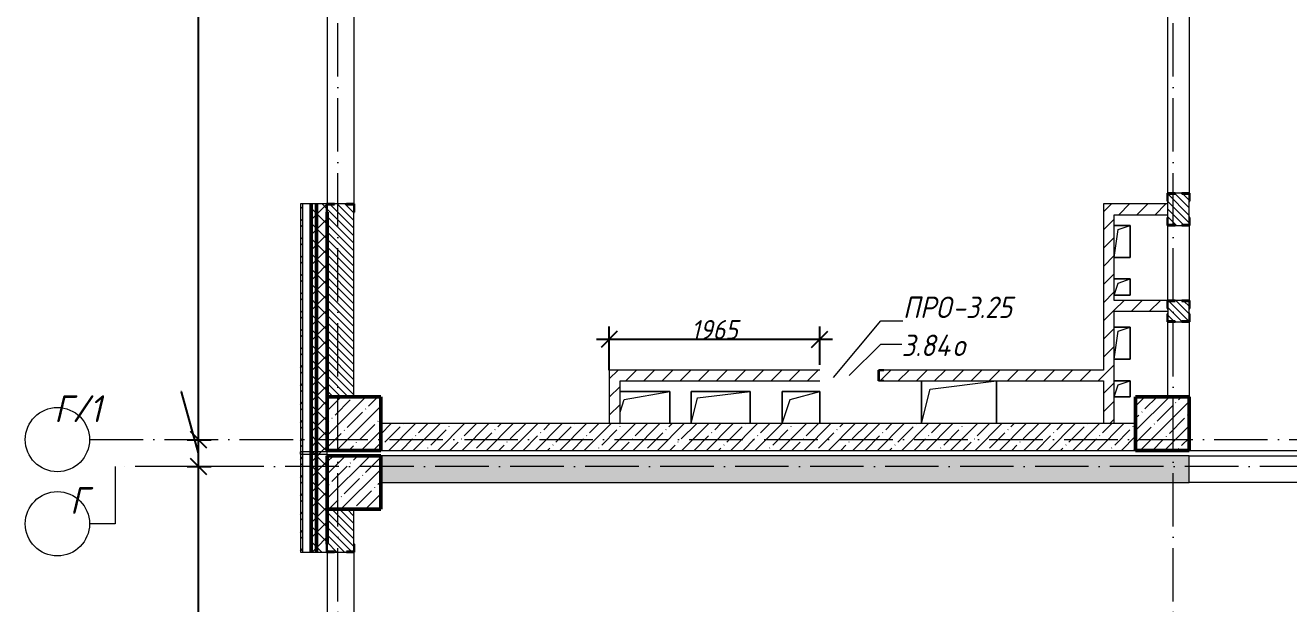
# Model space of a CAD drawing. Header units: millimetres. Extents: x -401725 to 250493, y 305116 to 802890.
# Drawn here: x 139417 to 151215, y 320286 to 325686 of the extents above; entities that cross this region are included whole.
import ezdxf

# ---------------------------------------------------------------- set-up
doc = ezdxf.new("R2010")
doc.units = ezdxf.units.MM
doc.linetypes.add('50_200_ШТРИХ_1Т_ш5_п1_п1_', pattern=[700, 500, -100, 0, -100])
for name, color, linetype, lineweight in [('A-____-____-DIMS', 7, 'Continuous', 9), ('A-FLOR-____-OTLN', 7, 'Continuous', 9), ('A-GENM-____-IDEN', 7, 'Continuous', 9), ('A-GENM-____-MCUT', 7, 'Continuous', 25), ('A-GENM-____-OTLN', 7, 'Continuous', 9), ('A-GENM-____-OTLN-1', 7, 'Continuous', 25), ('A-GLAZ-____-IDEN', 7, 'Continuous', 9), ('A-WALL-____-MCUT-1', 7, 'Continuous', 9), ('A-WALL-____-MCUT-2', 7, 'Continuous', 50), ('A-WALL-____-MCUT-3', 7, 'Continuous', 9), ('A-WALL-____-OTLN', 7, 'Continuous', 9), ('A-WALL-____-PATT-1', 7, 'Continuous', 9), ('A-WALL-FNSH-MCUT-1', 7, 'Continuous', 9), ('I-WALL-____-OTLN', 7, 'Continuous', 9), ('S-COLS-____-MCUT', 7, 'Continuous', 50), ('S-COLS-____-OTLN', 7, 'Continuous', 9), ('S-GRID-____-IDEN', 7, 'Continuous', 9), ('S-GRID-____-OTLN', 7, 'Continuous', 9), ('S-GRID-____-OTLN-1', 7, '50_200_ШТРИХ_1Т_ш5_п1_п1_', 9)]:
    doc.layers.add(name, color=color, linetype=linetype, lineweight=lineweight)
doc.styles.add('ISOCPEUR_I', font='isocpeui.ttf', dxfattribs={"width": 0.9, "height": 2.5})
doc.styles.add('ISOCPEUR_I_10', font='isocpeui.ttf', dxfattribs={"width": 0.9, "height": 180})
doc.styles.add('ISOCPEUR_I_9', font='isocpeui.ttf', dxfattribs={"width": 0.9, "height": 250})
doc.dimstyles.new('ISO-1_8_0_9К_СРЕДНИЙ_Кладочные_4', dxfattribs={"dimscale": 304.8, "dimtxt": 179.276612, "dimasz": 0.492126, "dimexe": 0.393701, "dimexo": 0, "dimgap": 0, "dimtad": 1, "dimdec": 3, "dimrnd": 0.001, "dimdsep": 46, "dimtxsty": 'ISOCPEUR_I_10', "dimblk1": 'OBLIQUE', "dimblk2": 'OBLIQUE', "dimsah": 1, "dimcen": 0.09, "dimdle": 0.393701, "dimazin": 0, "dimtfac": 1, "dimtdec": 4, "dimtix": 1, "dimtmove": 1, "dimatfit": 3, "dimfxl": 1, "dimtvp": 1, "dimtolj": 1, "dimtzin": 0, "dimarcsym": 2})
doc.dimstyles.new('ISO-2_5_0_9К_БОЛЬШОЙ_ОСИ', dxfattribs={"dimscale": 304.8, "dimtxt": 248.995294, "dimasz": 0.492126, "dimexe": 0.393701, "dimexo": 0, "dimgap": 0, "dimtad": 1, "dimdec": 0, "dimzin": 0, "dimdsep": 46, "dimtxsty": 'ISOCPEUR_I', "dimblk1": 'OBLIQUE', "dimblk2": 'OBLIQUE', "dimsah": 1, "dimcen": 0.09, "dimdle": 0.393701, "dimazin": 0, "dimtfac": 1, "dimtdec": 4, "dimtix": 1, "dimtmove": 0, "dimatfit": 3, "dimfxl": 1, "dimtvp": 1, "dimtolj": 1, "dimtzin": 0, "dimarcsym": 2})
doc.dimstyles.new('ISO-2_5_0_9К_БОЛЬШОЙ_ОСИ_1', dxfattribs={"dimscale": 304.8, "dimtxt": 248.995294, "dimasz": 0.492126, "dimexe": 0.393701, "dimexo": 0, "dimgap": 0, "dimtad": 1, "dimdec": 0, "dimzin": 0, "dimdsep": 46, "dimtxsty": 'ISOCPEUR_I', "dimblk1": 'OBLIQUE', "dimblk2": 'OBLIQUE', "dimsah": 1, "dimcen": 0.09, "dimdle": 0.393701, "dimazin": 0, "dimtfac": 1, "dimtdec": 4, "dimtix": 1, "dimtmove": 1, "dimatfit": 3, "dimfxl": 1, "dimtvp": 1, "dimtolj": 1, "dimtzin": 0, "dimarcsym": 2})
pattern_1 = [(135, (144685.44, 312186.367), (-35.35534, -35.35534), [])]
pattern_2 = [(45, (144685.44, 312186.37), (-70.71068, 70.71068), []), (135, (144685.44, 312186.37), (-70.71068, -70.71068), [])]
pattern_3 = [(45, (144685.44, 312186.37), (-84.8528, 84.8528), [])]
pattern_4 = [(45, (144685.44, 312186.37), (-114.0493, 114.0493), []), (45, (144799.49, 312186.37), (-114.0493, 114.0493), [201.612, -40.322, 3.353, -36.97])]
pattern_5 = [(45, (144685.44, 312186.37), (-85.5366, 85.5366), []), (45, (144742.46, 312186.37), (-85.5366, 85.5366), [])]

# ---------------------------------------------------------------- blocks, each defined once
blk = doc.blocks.new('BSC_Колонна _Прямоугольная - 500х500-V47-АР1_План отверстий 3 этажа в осях 1-64_А-ГГ')
at = {"layer": 'S-COLS-____-OTLN'}
h = blk.add_hatch(dxfattribs=at)
h.set_pattern_fill('FP_84', color=256, style=0, pattern_type=2)
h.set_pattern_definition([(45, (2200, -9781.04), (-114.0493, 114.0493), []), (45, (2314.05, -9781.04), (-114.0493, 114.0493), [201.612, -40.322, 3.353, -36.97])])
h.paths.add_polyline_path([(-250, -250), (250, -250), (250, 250), (-250, 250)], flags=0)
at = {"layer": 'S-COLS-____-MCUT'}
for p, q in [((250, 250), (-250, 250)), ((-250, 250), (-250, -250)), ((250, -250), (250, 250)), ((-250, -250), (250, -250))]:
    blk.add_line(p, q, dxfattribs=at)
blk = doc.blocks.new('BSC_Колонна _Прямоугольная - 500х500-V48-АР1_План отверстий 3 этажа в осях 1-64_А-ГГ')
at = {"layer": 'S-COLS-____-OTLN'}
h = blk.add_hatch(dxfattribs=at)
h.set_pattern_fill('FP_85', color=256, style=0, pattern_type=2)
h.set_pattern_definition([(45, (-5350, -9781.04), (-114.0493, 114.0493), []), (45, (-5235.95, -9781.04), (-114.0493, 114.0493), [201.613, -40.323, 3.353, -36.97])])
h.paths.add_polyline_path([(-250, -250), (250, -250), (250, 250), (-250, 250)], flags=0)
at = {"layer": 'S-COLS-____-MCUT'}
for p, q in [((250, 250), (-250, 250)), ((-250, 250), (-250, -250)), ((250, -250), (250, 250)), ((-250, -250), (250, -250))]:
    blk.add_line(p, q, dxfattribs=at)
blk = doc.blocks.new('BSC_Колонна _Прямоугольная - 500х500-V156-АР1_План отверстий 3 этажа в осях 1-64_А-ГГ')
at = {"layer": 'S-COLS-____-OTLN'}
h = blk.add_hatch(dxfattribs=at)
h.set_pattern_fill('FP_179', color=256, style=0, pattern_type=2)
h.set_pattern_definition([(45, (2200, -9231.04), (-114.0493, 114.0493), []), (45, (2314.05, -9231.04), (-114.0493, 114.0493), [201.612, -40.322, 3.353, -36.97])])
h.paths.add_polyline_path([(-250, -250), (250, -250), (250, 250), (-250, 250), (-250, 103)], flags=0)
at = {"layer": 'S-COLS-____-MCUT'}
for p, q in [((250, 250), (-250, 250)), ((-250, 250), (-250, -250)), ((250, -250), (250, 250)), ((-250, -250), (250, -250))]:
    blk.add_line(p, q, dxfattribs=at)
blk = doc.blocks.new('Фахверк_СКБ_Уголок - 250_2700-27497298-АР1_План отверстий 3 этажа в осях 1-64_А-ГГ')
at = {"layer": 'A-GENM-____-MCUT'}
for p, q in [((200, 181), (125, 181)), ((125, 181), (125, 106)), ((131, 106), (131, 175)), ((131, 175), (200, 175)), ((200, 175), (200, 181)), ((125, 106), (131, 106)), ((131, -6), (125, -6)), ((125, -6), (125, -81)), ((125, -81), (200, -81)), ((131, -75), (131, -6)), ((200, -75), (131, -75)), ((200, -81), (200, -75))]:
    blk.add_line(p, q, dxfattribs=at)
blk = doc.blocks.new('Фахверк_СКБ_Уголок - 200_3550_зеркало-28264001-АР1_План отверстий 3 этажа в осях 1-64_А-ГГ')
at = {"layer": 'A-GENM-____-MCUT'}
for p, q in [((200, 156), (125, 156)), ((125, 156), (125, 81)), ((131, 81), (131, 150)), ((131, 150), (200, 150)), ((200, 150), (200, 156)), ((125, 81), (131, 81)), ((131, 19), (125, 19)), ((125, 19), (125, -56)), ((131, -50), (131, 19)), ((125, -56), (200, -56)), ((200, -50), (131, -50)), ((200, -56), (200, -50))]:
    blk.add_line(p, q, dxfattribs=at)
blk = doc.blocks.new('154_Фахверк_СКБ_Швеллер - Тип_100_3960-28494444-АР1_План отверстий 3 этажа в осях 1-64_А-ГГ')
at = {"layer": 'A-GENM-____-MCUT'}
for p, q in [((125, 50), (175, 50)), ((125, -50), (125, 50)), ((128, 47), (128, -47)), ((175, 47), (128, 47)), ((175, 50), (175, 47)), ((175, -50), (125, -50)), ((128, -47), (175, -47)), ((175, -47), (175, -50))]:
    blk.add_line(p, q, dxfattribs=at)
blk = doc.blocks.new('Фахверк_СКБ_Уголок - 200_3550-28267367-АР1_План отверстий 3 этажа в осях 1-64_А-ГГ')
at = {"layer": 'A-GENM-____-MCUT'}
for p, q in [((200, 156), (125, 156)), ((125, 156), (125, 81)), ((131, 81), (131, 150)), ((131, 150), (200, 150)), ((200, 150), (200, 156)), ((125, 81), (131, 81)), ((131, 19), (125, 19)), ((125, 19), (125, -56)), ((131, -50), (131, 19)), ((125, -56), (200, -56)), ((200, -50), (131, -50)), ((200, -56), (200, -50))]:
    blk.add_line(p, q, dxfattribs=at)
blk = doc.blocks.new('Стены 5 - Стены 4-30145060-АР1_План отверстий 3 этажа в осях 1-64_А-ГГ')
at = {"layer": 'A-WALL-____-MCUT-3'}
for p, q in [((-1844, 41030), (-1844, 41010)), ((-1594, 41030), (-1844, 41030)), ((-1844, 41010), (-1594, 41010)), ((-1594, 41010), (-1594, 41030))]:
    blk.add_line(p, q, dxfattribs=at)
blk = doc.blocks.new('AR_Отверстие прямоугольное _в плите_ - AR_Отверстие прямоугольное _в плите_-V168-АР1_План отверстий 3 этажа в осях 1-64_А-ГГ')
at = {"layer": 'A-GENM-____-OTLN'}
for p, q in [((75, 75), (-75, 75)), ((-75, -75), (-37, 37)), ((-37, 37), (75, 75)), ((75, -75), (75, 75)), ((-75, -75), (75, -75))]:
    blk.add_line(p, q, dxfattribs=at)
blk = doc.blocks.new('AR_Отверстие прямоугольное _в плите_ - AR_Отверстие прямоугольное _в плите_-V169-АР1_План отверстий 3 этажа в осях 1-64_А-ГГ')
at = {"layer": 'A-GENM-____-OTLN'}
for p, q in [((75, 150), (-75, 150)), ((-37, 113), (75, 150)), ((75, -150), (75, 150)), ((-75, -150), (-37, 113)), ((-75, -150), (75, -150))]:
    blk.add_line(p, q, dxfattribs=at)
blk = doc.blocks.new('AR_Отверстие прямоугольное _в плите_ - AR_Отверстие прямоугольное _в плите_-V204-АР1_План отверстий 3 этажа в осях 1-64_А-ГГ')
at = {"layer": 'A-GENM-____-OTLN'}
for p, q in [((175, 150), (-175, 150)), ((-175, 150), (-175, -150)), ((-100, 75), (175, 150)), ((175, -150), (175, 150)), ((-175, -150), (-100, 75))]:
    blk.add_line(p, q, dxfattribs=at)
blk = doc.blocks.new('AR_Отверстие прямоугольное _в плите_ - AR_Отверстие прямоугольное _в плите_-30552525-АР1_План отверстий 3 этажа в осях 1-64_А-ГГ')
at = {"layer": 'A-GENM-____-OTLN'}
for p, q in [((-350, 200), (-350, -200)), ((-350, -200), (-270, 120)), ((-270, 120), (350, 200)), ((350, -200), (350, 200))]:
    blk.add_line(p, q, dxfattribs=at)
blk = doc.blocks.new('AR_Отверстие прямоугольное _в плите_ - AR_Отверстие прямоугольное _в плите_-30459267-АР1_План отверстий 3 этажа в осях 1-64_А-ГГ')
at = {"layer": 'A-GENM-____-OTLN'}
for p, q in [((250, 150), (-215, 150)), ((-175, 75), (250, 150)), ((250, -150), (250, 150)), ((-215, -45), (-175, 75))]:
    blk.add_line(p, q, dxfattribs=at)
blk = doc.blocks.new('AR_Отверстие прямоугольное _в плите_ - AR_Отверстие прямоугольное _в плите_-V212-АР1_План отверстий 3 этажа в осях 1-64_А-ГГ')
at = {"layer": 'A-GENM-____-OTLN'}
for p, q in [((275, 150), (-275, 150)), ((-275, 150), (-275, -150)), ((-215, 90), (275, 150)), ((275, -150), (275, 150)), ((-275, -150), (-215, 90))]:
    blk.add_line(p, q, dxfattribs=at)
blk = doc.blocks.new('Ось сетки - Круг_Ø6_00__ISO-2_5_0_9K_-25732049-АР1_План отверстий 3 этажа в осях 1-64_А-ГГ')
at = {"layer": 'S-GRID-____-IDEN'}
blk.add_circle((0, 0), 3, dxfattribs=at)
blk = doc.blocks.new('_Oblique')
at = {"color": 0, "linetype": 'ByBlock', "lineweight": -2}
blk.add_line((-0.5, -0.5), (0.5, 0.5), dxfattribs=at)
blk = doc.blocks.new('*D10091')
at = {"layer": 'A-____-____-DIMS', "color": 0, "lineweight": -2, "transparency": 16777216}
for p, q in [((141034, 318047), (141034, 321687)), ((140928, 321567), (141154, 321567)), ((140928, 318167), (141154, 318167))]:
    blk.add_line(p, q, dxfattribs=at)
at = {"layer": 'Defpoints', "color": 0, "transparency": 16777216}
for p in [(140928, 321567), (141034, 321567), (140928, 318167)]:
    blk.add_point(p, dxfattribs=at)
at = {"layer": 'A-____-____-DIMS', "color": 0, "lineweight": -2, "transparency": 16777216, "xscale": 150, "yscale": 150, "zscale": 150}
for p, rotation in [((141034, 321567), 90), ((141034, 318167), 270)]:
    blk.add_blockref('_Oblique', p, dxfattribs=dict(at, rotation=rotation))
at = {"layer": 'A-____-____-DIMS', "color": 0, "transparency": 16777216, "insert": (141033, 319867), "char_height": 2.5, "width": 781.46, "attachment_point": 5, "rotation": 90, "style": 'ISOCPEUR_I'}
blk.add_mtext('\\A1;3400', dxfattribs=at)
blk = doc.blocks.new('*D10092')
at = {"layer": 'A-____-____-DIMS', "color": 0, "lineweight": -2, "transparency": 16777216}
for p, q in [((140874, 322264), (140869, 322264)), ((141034, 321692), (140874, 322264)), ((141034, 321447), (141034, 321937)), ((140928, 321817), (141154, 321817)), ((140928, 321567), (141154, 321567))]:
    blk.add_line(p, q, dxfattribs=at)
at = {"layer": 'Defpoints', "color": 0, "transparency": 16777216}
for p in [(140928, 321817), (141034, 321817), (140928, 321567)]:
    blk.add_point(p, dxfattribs=at)
at = {"layer": 'A-____-____-DIMS', "color": 0, "lineweight": -2, "transparency": 16777216, "xscale": 150, "yscale": 150, "zscale": 150}
for p, rotation in [((141034, 321817), 90), ((141034, 321567), 270)]:
    blk.add_blockref('_Oblique', p, dxfattribs=dict(at, rotation=rotation))
at = {"layer": 'A-____-____-DIMS', "color": 0, "transparency": 16777216, "insert": (140872, 321697), "char_height": 2.5, "width": 568.86, "attachment_point": 1, "rotation": 90, "line_spacing_factor": 1.149209, "style": 'ISOCPEUR_I'}
blk.add_mtext('\\A1;250', dxfattribs=at)
blk = doc.blocks.new('*D10093')
at = {"layer": 'A-____-____-DIMS', "color": 0, "lineweight": -2, "transparency": 16777216}
for p, q in [((141034, 321697), (141034, 326487)), ((140928, 326367), (141154, 326367)), ((140928, 321817), (141154, 321817))]:
    blk.add_line(p, q, dxfattribs=at)
at = {"layer": 'Defpoints', "color": 0, "transparency": 16777216}
for p in [(140928, 326367), (141034, 326367), (140928, 321817)]:
    blk.add_point(p, dxfattribs=at)
at = {"layer": 'A-____-____-DIMS', "color": 0, "lineweight": -2, "transparency": 16777216, "xscale": 150, "yscale": 150, "zscale": 150}
for p, rotation in [((141034, 326367), 90), ((141034, 321817), 270)]:
    blk.add_blockref('_Oblique', p, dxfattribs=dict(at, rotation=rotation))
at = {"layer": 'A-____-____-DIMS', "color": 0, "transparency": 16777216, "insert": (141033, 324092), "char_height": 2.5, "width": 781.46, "attachment_point": 5, "rotation": 90, "style": 'ISOCPEUR_I'}
blk.add_mtext('\\A1;4550', dxfattribs=at)
blk = doc.blocks.new('*D10034')
at = {"layer": 'A-____-____-DIMS', "color": 0, "lineweight": -2, "transparency": 16777216}
for p, q in [((144870, 322467), (144870, 322874)), ((146835, 322517), (146835, 322874)), ((144750, 322754), (146955, 322754))]:
    blk.add_line(p, q, dxfattribs=at)
at = {"layer": 'Defpoints', "color": 0, "transparency": 16777216}
for p in [(146835, 322754), (144870, 322467), (146835, 322517)]:
    blk.add_point(p, dxfattribs=at)
at = {"layer": 'A-____-____-DIMS', "color": 0, "lineweight": -2, "transparency": 16777216, "xscale": 150, "yscale": 150, "zscale": 150, "rotation": 180}
blk.add_blockref('_Oblique', (144870, 322754), dxfattribs=at)
at = {"layer": 'A-____-____-DIMS', "color": 0, "lineweight": -2, "transparency": 16777216, "xscale": 150, "yscale": 150, "zscale": 150}
blk.add_blockref('_Oblique', (146835, 322754), dxfattribs=at)
at = {"layer": 'A-____-____-DIMS', "color": 0, "transparency": 16777216, "insert": (145853, 322844), "char_height": 180, "width": 504.73, "attachment_point": 5, "style": 'ISOCPEUR_I_10'}
blk.add_mtext('\\A1;1965', dxfattribs=at)

msp = doc.modelspace()

# ---------------------------------------------------------------- hatches: boundary and pattern name
at = {"layer": 'A-WALL-____-PATT-1'}
h = msp.add_hatch(dxfattribs=at)
h.set_pattern_fill('FP_3', color=256, style=0, pattern_type=2)
h.set_pattern_definition(pattern_5)
h.paths.add_polyline_path([(142005.4376, 321702.4093), (142005.4376, 324017.4093), (141985.4376, 324017.4093), (141985.4376, 321702.4093)], flags=0)
h.paths.add_polyline_path([(141985.4376, 325817.4093), (142005.4376, 325817.4093), (142005.4376, 327267.4093), (141985.4376, 327267.4093), (141985.4376, 326680.9067)], flags=0)
h.paths.add_polyline_path([(141985.4376, 329067.4093), (142005.4376, 329067.4093), (142005.4376, 330267.4093), (141985.4376, 330267.4093), (141985.4376, 330121.0282)], flags=0)
h.paths.add_polyline_path([(142005.4376, 332067.4093), (142005.4376, 333267.4093), (141985.4376, 333267.4093), (141985.4376, 332067.4093)], flags=0)
h.paths.add_polyline_path([(142005.4376, 335067.4093), (142005.4376, 336267.4198), (141985.4376, 336267.4198), (141985.4376, 335067.4093)], flags=0)
h = msp.add_hatch(dxfattribs=at)
h.set_pattern_fill('FP_1', color=256, style=0, pattern_type=2)
h.set_pattern_definition(pattern_2)
h.paths.add_polyline_path([(142135.4376, 321702.4093), (142135.4376, 324017.4093), (142085.4376, 324017.4093), (142085.4376, 321702.4093)], flags=0)
h.paths.add_polyline_path([(142085.4376, 325817.4093), (142135.4376, 325817.4093), (142135.4376, 327267.4093), (142085.4376, 327267.4093), (142085.4376, 326680.9067)], flags=0)
h.paths.add_polyline_path([(142135.4376, 329067.4093), (142135.4376, 330267.4093), (142085.4376, 330267.4093), (142085.4376, 329067.4093)], flags=0)
h.paths.add_polyline_path([(142135.4376, 332067.4093), (142135.4376, 333267.4093), (142085.4376, 333267.4093), (142085.4376, 332067.4093)], flags=0)
h.paths.add_polyline_path([(142135.4376, 335067.4093), (142135.4376, 336267.4198), (142085.4376, 336267.4198), (142085.4376, 335067.4093)], flags=0)
h = msp.add_hatch(dxfattribs=at)
h.set_pattern_fill('FP_1', color=256, style=0, pattern_type=2)
h.set_pattern_definition(pattern_2)
h.paths.add_polyline_path([(142135.4376, 321702.4093), (142235.4376, 321702.4093), (142235.4376, 323942.4093), (142229.4376, 323942.4093), (142229.4376, 324017.4093), (142135.4376, 324017.4093), (142135.4376, 321717.4093)], flags=0)
h.paths.add_polyline_path([(142229.4376, 325817.4093), (142229.4376, 325892.4093), (142235.4376, 325892.4093), (142235.4376, 327192.4093), (142229.4376, 327192.4093), (142229.4376, 327267.4093), (142135.4376, 327267.4093), (142135.4376, 325817.4093)], flags=0)
h.paths.add_polyline_path([(142229.4376, 329067.4093), (142229.4376, 329142.4093), (142235.4376, 329142.4093), (142235.4376, 330192.4093), (142229.4376, 330192.4093), (142229.4376, 330267.4093), (142135.4376, 330267.4093), (142135.4376, 329067.4093)], flags=0)
h.paths.add_polyline_path([(142229.4376, 332067.4093), (142229.4376, 332142.4093), (142235.4376, 332142.4093), (142235.4376, 333192.4093), (142229.4376, 333192.4093), (142229.4376, 333267.4093), (142135.4376, 333267.4093), (142135.4376, 332067.4093)], flags=0)
h.paths.add_polyline_path([(142229.4376, 335067.4093), (142229.4376, 335142.4093), (142235.4376, 335142.4093), (142235.4376, 336192.4093), (142229.4376, 336192.4093), (142229.4376, 336267.4093), (142135.4376, 336267.4093), (142135.4376, 335067.4093)], flags=0)
h = msp.add_hatch(dxfattribs=at)
h.set_pattern_fill('FP_6', color=256, style=0, pattern_type=2)
h.set_pattern_definition(pattern_1)
h.paths.add_polyline_path([(142235.4376, 322217.4093), (142485.4376, 322217.4093), (142484.6043, 324011.4093), (142416.4376, 324011.4093), (142416.4376, 324017.4093), (142304.4376, 324017.4093), (142304.4376, 324011.4093), (142235.4376, 324011.4093), (142235.4376, 323240.7852)], flags=0)
h.paths.add_polyline_path([(142416.4376, 325817.4093), (142416.4376, 325823.4093), (142485.4376, 325823.4093), (142485.4376, 326117.4093), (142235.4376, 326117.4093), (142235.4376, 325823.4093), (142304.4376, 325823.4093), (142304.4376, 325817.4093)], flags=0)
h = msp.add_hatch(dxfattribs=at)
h.set_pattern_fill('FP_6', color=256, style=0, pattern_type=2)
h.set_pattern_definition(pattern_1)
h.paths.add_polyline_path([(150216.4376, 322917.4093), (150216.4376, 322923.4093), (150285.4376, 322923.4093), (150285.4376, 323111.4093), (150216.4376, 323111.4093), (150216.4376, 323117.4093), (150154.4376, 323117.4093), (150154.4376, 323111.4093), (150085.4376, 323111.4093), (150085.4376, 322923.4093), (150154.4376, 322923.4093), (150154.4376, 322917.4093)], flags=0)
h.paths.add_polyline_path([(150154.4376, 323817.4093), (150216.4376, 323817.4093), (150216.4376, 323823.4093), (150285.4376, 323823.4093), (150285.4376, 324111.4093), (150216.4376, 324111.4093), (150216.4376, 324117.4093), (150154.4376, 324117.4093), (150154.4376, 324111.4093), (150085.4376, 324111.4093), (150085.4376, 323823.4093), (150154.4376, 323823.4093)], flags=0)
h.paths.add_polyline_path([(150154.4376, 325817.4093), (150216.4376, 325817.4093), (150216.4376, 325823.4093), (150285.4376, 325823.4093), (150285.4376, 326117.4093), (150085.4376, 326117.4093), (150085.4376, 325823.4093), (150154.4376, 325823.4093)], flags=0)
h = msp.add_hatch(dxfattribs=at)
h.set_pattern_fill('FP_4', color=256, style=0, pattern_type=2)
h.set_pattern_definition(pattern_3)
h.paths.add_polyline_path([(149585.4376, 321967.4093), (149585.4376, 324017.4093), (149485.4376, 324017.4093), (149485.4376, 321967.4093)], flags=0)
h = msp.add_hatch(dxfattribs=at)
h.set_pattern_fill('FP_4', color=256, style=0, pattern_type=2)
h.set_pattern_definition(pattern_3)
h.paths.add_polyline_path([(150085.4376, 323917.4093), (150085.4376, 324017.4093), (149585.4376, 324017.4093), (149585.4376, 323917.4093), (149974.1536, 323917.4093)], flags=0)
h = msp.add_hatch(dxfattribs=at)
h.set_pattern_fill('FP_4', color=256, style=0, pattern_type=2)
h.set_pattern_definition(pattern_3)
h.paths.add_polyline_path([(150077.2637, 323017.4093), (150085.4376, 323017.4093), (150085.4376, 323042.4093), (150079.4376, 323042.4093), (150079.4376, 323117.4093), (149585.4376, 323117.4093), (149585.4376, 323017.4093), (149974.1536, 323017.4093)], flags=0)
h = msp.add_hatch(dxfattribs=at)
h.set_pattern_fill('FP_4', color=256, style=0, pattern_type=2)
h.set_pattern_definition(pattern_3)
h.paths.add_polyline_path([(144970.4376, 321967.4093), (144970.4376, 322467.4093), (144870.4376, 322467.4093), (144870.4376, 321967.4093)], flags=0)
h = msp.add_hatch(dxfattribs=at)
h.set_pattern_fill('FP_4', color=256, style=0, pattern_type=2)
h.set_pattern_definition(pattern_3)
h.paths.add_polyline_path([(149485.4376, 322367.4093), (149485.4376, 322467.4093), (147435.4376, 322467.4093), (147435.4376, 322464.4093), (147388.4376, 322464.4093), (147388.4376, 322370.4093), (147435.4376, 322370.4093), (147435.4376, 322367.4093), (148206.6893, 322367.4093)], flags=0)
h.paths.add_polyline_path([(146835.4376, 322367.4093), (146835.4376, 322467.4093), (144970.4376, 322467.4093), (144970.4376, 322367.4093)], flags=0)
h = msp.add_hatch(dxfattribs=at)
h.set_pattern_fill('FP_38', color=256, style=0, pattern_type=2)
h.set_pattern_definition(pattern_4)
h.paths.add_polyline_path([(149785.4376, 321717.4093), (149785.4376, 321967.4093), (142735.4376, 321967.4093), (142735.4376, 321717.4093), (148206.6893, 321717.4093)], flags=0)
h = msp.add_hatch(dxfattribs=at)
h.set_pattern_fill('FP_3', color=256, style=0, pattern_type=2)
h.set_pattern_definition(pattern_5)
h.paths.add_polyline_path([(141985.4376, 310017.4093), (142005.4376, 310017.4093), (142005.4376, 314417.4093), (141985.4376, 314417.4093), (141985.4376, 312920.4207)], flags=0)
h.paths.add_polyline_path([(141985.4376, 316217.4093), (142005.4376, 316217.4093), (142005.4376, 318967.4093), (141985.4376, 318967.4093), (141985.4376, 316360.5422)], flags=0)
h.paths.add_polyline_path([(142005.4376, 320767.4093), (142005.4376, 321682.4093), (141985.4376, 321682.4093), (141985.4376, 320767.4093)], flags=0)
h = msp.add_hatch(dxfattribs=at)
h.set_pattern_fill('FP_1', color=256, style=0, pattern_type=2)
h.set_pattern_definition(pattern_2)
h.paths.add_polyline_path([(142085.4376, 310117.4093), (142135.4376, 310117.4093), (142135.4376, 314417.4093), (142085.4376, 314417.4093), (142085.4376, 312920.4207)], flags=0)
h.paths.add_polyline_path([(142135.4376, 316217.4093), (142135.4376, 318967.4093), (142085.4376, 318967.4093), (142085.4376, 316217.4093)], flags=0)
h.paths.add_polyline_path([(142085.4376, 320767.4093), (142135.4376, 320767.4093), (142135.4376, 321702.4093), (142085.4376, 321702.4093), (142085.4376, 321520.7244)], flags=0)
h = msp.add_hatch(dxfattribs=at)
h.set_pattern_fill('FP_1', color=256, style=0, pattern_type=2)
h.set_pattern_definition(pattern_2)
h.paths.add_polyline_path([(142135.4376, 310167.4093), (142235.4376, 310167.4093), (142235.4376, 314417.4093), (142135.4376, 314417.4093), (142135.4376, 312920.4207)], flags=0)
h.paths.add_polyline_path([(142235.4376, 316217.4093), (142235.4376, 318892.4093), (142229.4376, 318892.4093), (142229.4376, 318967.4093), (142135.4376, 318967.4093), (142135.4376, 316217.4093)], flags=0)
h.paths.add_polyline_path([(142229.4376, 320767.4093), (142229.4376, 320842.4093), (142235.4376, 320842.4093), (142235.4376, 321702.4093), (142135.4376, 321702.4093), (142135.4376, 320767.4093)], flags=0)
h = msp.add_hatch(dxfattribs=at)
h.set_pattern_fill('FP_38', color=256, style=0, pattern_type=2)
h.set_pattern_definition(pattern_4)
h.paths.add_polyline_path([(167648.7964, 321417.4093), (168235.4376, 321417.4093), (168235.4376, 321667.4093), (163435.4376, 321667.4093), (163435.4376, 321417.4093), (165881.3322, 321417.4093)], flags=0)
h.paths.add_polyline_path([(162285.4376, 321417.4093), (162285.4376, 321667.4093), (154285.4376, 321667.4093), (154285.4376, 321417.4093), (157890.766, 321417.4093), (157890.766, 321463.1587), (157977.5026, 321463.1587), (157977.5026, 321417.4093), (160578.9393, 321417.4093)], flags=0)
h.paths.add_polyline_path([(150285.4376, 321417.4093), (150285.4376, 321667.4093), (142735.4376, 321667.4093), (142735.4376, 321417.4093), (149974.1536, 321417.4093)], flags=0)
h = msp.add_hatch(dxfattribs=at)
h.set_pattern_fill('FP_6', color=256, style=0, pattern_type=2)
h.set_pattern_definition(pattern_1)
h.paths.add_polyline_path([(142304.4376, 318517.4093), (142485.4376, 318517.4093), (142485.4376, 318961.4093), (142416.4376, 318961.4093), (142416.4376, 318967.4093), (142304.4376, 318967.4093), (142304.4376, 318961.4093), (142235.4376, 318961.4093), (142235.4376, 318517.4093)], flags=0)
h.paths.add_polyline_path([(142416.4376, 320767.4093), (142416.4376, 320773.4093), (142485.4376, 320773.4093), (142485.4376, 321167.4093), (142235.4376, 321167.4093), (142235.4376, 320773.4093), (142304.4376, 320773.4093), (142304.4376, 320767.4093)], flags=0)

# ---------------------------------------------------------------- linework, layer by layer
at = {"layer": 'A-FLOR-____-OTLN'}
for p, q in [((149585.4376, 323817.414), (149735.4376, 323817.414)), ((149735.4376, 323817.414), (149735.4376, 323517.414)), ((149735.4376, 323517.414), (149585.4376, 323517.414)), ((149585.4376, 323317.414), (149735.4376, 323317.414)), ((149735.4376, 323317.414), (149735.4376, 323167.414)), ((149735.4376, 323167.414), (149585.4376, 323167.414)), ((149585.4376, 322867.414), (149735.4376, 322867.414)), ((149735.4376, 322867.414), (149735.4376, 322567.414)), ((149735.4376, 322567.414), (149585.4376, 322567.414)), ((147785.4376, 321967.4093), (147785.4376, 322367.4093)), ((148485.4376, 322367.4093), (148485.4376, 321967.4093)), ((149585.4376, 322367.414), (149735.4376, 322367.414)), ((149735.4376, 322367.414), (149735.4376, 322217.414)), ((144970.4376, 322267.4093), (145435.4376, 322267.4093)), ((145435.4376, 322267.4093), (145435.4376, 321967.4093)), ((145635.4376, 322267.4093), (146185.4376, 322267.4093)), ((145635.4376, 321967.4093), (145635.4376, 322267.4093)), ((146185.4376, 322267.4093), (146185.4376, 321967.4093)), ((146485.4376, 322267.4093), (146835.4376, 322267.4093)), ((146485.4376, 321967.4093), (146485.4376, 322267.4093)), ((146835.4376, 322267.4093), (146835.4376, 321967.4093)), ((149735.4376, 322217.414), (149585.4376, 322217.414)), ((150285.4376, 321717.4093), (154285.4376, 321717.4093))]:
    msp.add_line(p, q, dxfattribs=at)
at = {"layer": 'A-GENM-____-IDEN'}
for p, q in [((146963.2211, 322397.4093), (147407.3675, 322925.478)), ((147407.3675, 322925.478), (147612.2393, 322925.478))]:
    msp.add_line(p, q, dxfattribs=at)
at = {"layer": 'A-GLAZ-____-IDEN'}
for p, q in [((147110.4376, 322417.4093), (147407.3675, 322710.1606)), ((147407.3675, 322710.1606), (147600.5393, 322710.1606))]:
    msp.add_line(p, q, dxfattribs=at)
at = {"layer": 'A-WALL-____-MCUT-1'}
for p, q in [((149785.4376, 321967.4093), (142735.4376, 321967.4093)), ((142735.4376, 321717.4093), (149785.4376, 321717.4093)), ((150285.4376, 321667.4093), (142735.4376, 321667.4093)), ((150285.4376, 321417.4093), (150285.4376, 321667.4093)), ((142735.4376, 321417.4093), (150285.4376, 321417.4093))]:
    msp.add_line(p, q, dxfattribs=at)
at = {"layer": 'A-WALL-____-MCUT-2'}
for p, q in [((142085.4376, 320767.4093), (142085.4376, 324017.4093)), ((142135.4376, 320767.4093), (142135.4376, 324017.4093)), ((142235.4376, 322217.4093), (142235.4376, 323942.4093)), ((142235.4376, 321167.4093), (142235.4376, 320842.4093))]:
    msp.add_line(p, q, dxfattribs=at)
at = {"layer": 'A-WALL-____-MCUT-3'}
for p, q in [((150216.4376, 324117.4093), (150154.4376, 324117.4093)), ((142229.4376, 324017.4093), (142005.4376, 324017.4093)), ((142005.4376, 324017.4093), (142005.4376, 320767.4093)), ((142416.4376, 324017.4093), (142304.4376, 324017.4093)), ((150085.4376, 323892.4093), (150085.4376, 324042.4093)), ((150285.4376, 323892.4093), (150285.4376, 324042.4093)), ((142485.4376, 322217.4093), (142485.4376, 323942.4093)), ((150154.4376, 323817.4093), (150216.4376, 323817.4093)), ((150085.4376, 323042.4093), (150085.4376, 322992.4093)), ((150216.4376, 323117.4093), (150154.4376, 323117.4093)), ((150285.4376, 322992.4093), (150285.4376, 323042.4093)), ((150154.4376, 322917.4093), (150216.4376, 322917.4093)), ((142235.4376, 321667.4093), (142235.4376, 321717.4093)), ((142485.4376, 320842.4093), (142485.4376, 321167.4093)), ((142005.4376, 320767.4093), (142229.4376, 320767.4093)), ((142304.4376, 320767.4093), (142416.4376, 320767.4093))]:
    msp.add_line(p, q, dxfattribs=at)
at = {"layer": 'A-WALL-____-OTLN'}
for p, q in [((142235.4376, 325817.4093), (142235.4376, 324017.4093)), ((142485.4376, 325817.4093), (142485.4376, 324017.4093)), ((150285.4376, 321667.4093), (154285.4376, 321667.4093)), ((154285.4376, 321417.4093), (150285.4376, 321417.4093)), ((142235.4376, 320767.4093), (142235.4376, 318967.4093)), ((142485.4376, 320767.4093), (142485.4376, 318967.4093))]:
    msp.add_line(p, q, dxfattribs=at)
at = {"layer": 'A-WALL-FNSH-MCUT-1'}
for p, q in [((141985.4376, 324017.4093), (141985.4376, 321702.4093)), ((142005.4376, 324017.4093), (141985.4376, 324017.4093)), ((149485.4376, 324017.4093), (149485.4376, 322467.4093)), ((150085.4376, 324017.4093), (149485.4376, 324017.4093)), ((149585.4376, 323117.4093), (149585.4376, 323917.4093)), ((149585.4376, 323917.4093), (150085.4376, 323917.4093)), ((150079.4376, 323117.4093), (149585.4376, 323117.4093)), ((149585.4376, 321967.4093), (149585.4376, 323017.4093)), ((149585.4376, 323017.4093), (150085.4376, 323017.4093)), ((146835.4376, 322467.4093), (144870.4376, 322467.4093)), ((144870.4376, 322467.4093), (144870.4376, 321967.4093)), ((149485.4376, 322467.4093), (147435.4376, 322467.4093)), ((144970.4376, 322367.4093), (146835.4376, 322367.4093)), ((144970.4376, 321967.4093), (144970.4376, 322367.4093)), ((147435.4376, 322367.4093), (149485.4376, 322367.4093)), ((149485.4376, 322367.4093), (149485.4376, 321967.4093)), ((141985.4376, 321702.4093), (142005.4376, 321702.4093)), ((141985.4376, 321682.4093), (141985.4376, 320767.4093)), ((142005.4376, 321682.4093), (141985.4376, 321682.4093)), ((141985.4376, 320767.4093), (142005.4376, 320767.4093))]:
    msp.add_line(p, q, dxfattribs=at)
at = {"layer": 'I-WALL-____-OTLN'}
for p, q in [((150085.4376, 324117.4093), (150085.4376, 325817.4093)), ((150285.4376, 325817.4093), (150285.4376, 324117.4093)), ((150085.4376, 323117.4093), (150085.4376, 323817.4093)), ((150285.4376, 323817.4093), (150285.4376, 323117.4093)), ((150085.4376, 322217.4093), (150085.4376, 322917.4093)), ((150285.4376, 322917.4093), (150285.4376, 322217.4093))]:
    msp.add_line(p, q, dxfattribs=at)
at = {"layer": 'S-GRID-____-OTLN'}
for p, q in [((140255.5819, 321567.4093), (140255.5819, 321031.8252)), ((140255.5819, 321031.8252), (140016.6674, 321031.8252))]:
    msp.add_line(p, q, dxfattribs=at)
at = {"layer": 'S-GRID-____-OTLN-1'}
for p, q in [((142335.4376, 307703.761), (142335.4376, 362067.327)), ((150135.4376, 307703.761), (150135.4376, 362067.327)), ((140016.6674, 321817.4093), (168556.0383, 321817.4093)), ((248759.8442, 321567.4093), (140255.5819, 321567.4093))]:
    msp.add_line(p, q, dxfattribs=at)

# ---------------------------------------------------------------- block references
at = {"layer": 'A-GENM-____-OTLN'}
for name, p in [('AR_Отверстие прямоугольное _в плите_ - AR_Отверстие прямоугольное _в плите_-V169-АР1_План отверстий 3 этажа в осях 1-64_А-ГГ', (149660.4376, 323667.414)), ('AR_Отверстие прямоугольное _в плите_ - AR_Отверстие прямоугольное _в плите_-V168-АР1_План отверстий 3 этажа в осях 1-64_А-ГГ', (149660.4376, 323242.414)), ('AR_Отверстие прямоугольное _в плите_ - AR_Отверстие прямоугольное _в плите_-V169-АР1_План отверстий 3 этажа в осях 1-64_А-ГГ', (149660.4376, 322717.414)), ('AR_Отверстие прямоугольное _в плите_ - AR_Отверстие прямоугольное _в плите_-30552525-АР1_План отверстий 3 этажа в осях 1-64_А-ГГ', (148135.4376, 322167.4093)), ('AR_Отверстие прямоугольное _в плите_ - AR_Отверстие прямоугольное _в плите_-V168-АР1_План отверстий 3 этажа в осях 1-64_А-ГГ', (149660.4376, 322292.414)), ('AR_Отверстие прямоугольное _в плите_ - AR_Отверстие прямоугольное _в плите_-30459267-АР1_План отверстий 3 этажа в осях 1-64_А-ГГ', (145185.4376, 322117.4093)), ('AR_Отверстие прямоугольное _в плите_ - AR_Отверстие прямоугольное _в плите_-V212-АР1_План отверстий 3 этажа в осях 1-64_А-ГГ', (145910.4376, 322117.4093)), ('AR_Отверстие прямоугольное _в плите_ - AR_Отверстие прямоугольное _в плите_-V204-АР1_План отверстий 3 этажа в осях 1-64_А-ГГ', (146660.4376, 322117.4093))]:
    msp.add_blockref(name, p, dxfattribs=at)
at = {"layer": 'A-GENM-____-OTLN-1'}
for name, p, rotation in [('Фахверк_СКБ_Уголок - 200_3550-28267367-АР1_План отверстий 3 этажа в осях 1-64_А-ГГ', (150135.4376, 324242.4093), 269.9999999999999), ('Фахверк_СКБ_Уголок - 250_2700-27497298-АР1_План отверстий 3 этажа в осях 1-64_А-ГГ', (142310.4376, 324142.4093), 269.9999999999999), ('Фахверк_СКБ_Уголок - 200_3550_зеркало-28264001-АР1_План отверстий 3 этажа в осях 1-64_А-ГГ', (150235.4376, 323692.4093), 89.99999999999991), ('Фахверк_СКБ_Уголок - 200_3550_зеркало-28264001-АР1_План отверстий 3 этажа в осях 1-64_А-ГГ', (150135.4376, 323242.4093), 269.9999999999999), ('Фахверк_СКБ_Уголок - 200_3550_зеркало-28264001-АР1_План отверстий 3 этажа в осях 1-64_А-ГГ', (150235.4376, 322792.4093), 89.99999999999991), ('Фахверк_СКБ_Уголок - 250_2700-27497298-АР1_План отверстий 3 этажа в осях 1-64_А-ГГ', (142410.4376, 320642.4093), 89.99999999999991)]:
    msp.add_blockref(name, p, dxfattribs=dict(at, rotation=rotation))
msp.add_blockref('154_Фахверк_СКБ_Швеллер - Тип_100_3960-28494444-АР1_План отверстий 3 этажа в осях 1-64_А-ГГ', (147260.4376, 322417.4093), dxfattribs=at)
at = {"layer": 'A-WALL-____-OTLN'}
msp.add_blockref('Стены 5 - Стены 4-30145060-АР1_План отверстий 3 этажа в осях 1-64_А-ГГ', (143828.9494, 280672.1673), dxfattribs=at)
at = {"layer": 'S-COLS-____-OTLN'}
for name, p in [('BSC_Колонна _Прямоугольная - 500х500-V47-АР1_План отверстий 3 этажа в осях 1-64_А-ГГ', (142485.4376, 321967.4093)), ('BSC_Колонна _Прямоугольная - 500х500-V48-АР1_План отверстий 3 этажа в осях 1-64_А-ГГ', (150035.4376, 321967.4093)), ('BSC_Колонна _Прямоугольная - 500х500-V156-АР1_План отверстий 3 этажа в осях 1-64_А-ГГ', (142485.4376, 321417.4093))]:
    msp.add_blockref(name, p, dxfattribs=at)
at = {"layer": 'S-GRID-____-IDEN', "xscale": 99.99999999999993, "yscale": 99.99999999999993, "zscale": 99.99999999999993}
for p, rotation in [((139716.6674, 321817.4093), 269.9999999999996), ((139716.6674, 321031.8252), 89.99999999999982)]:
    msp.add_blockref('Ось сетки - Круг_Ø6_00__ISO-2_5_0_9K_-25732049-АР1_План отверстий 3 этажа в осях 1-64_А-ГГ', p, dxfattribs=dict(at, rotation=rotation))

# ---------------------------------------------------------------- texts
at = {"layer": 'A-GENM-____-IDEN', "char_height": 200, "attachment_point": 1, "style": 'ISOCPEUR_I_9'}
for s, insert, width in [('ПРО', (147612.2393, 323152.5941), 562.784625), ('-3.25', (148076.583, 323152.5941), 707.088375)]:
    msp.add_mtext(s, dxfattribs=dict(at, insert=insert, width=width))
at = {"layer": 'A-GLAZ-____-IDEN', "char_height": 200, "attachment_point": 1, "style": 'ISOCPEUR_I_9'}
for s, insert, width in [('3.84', (147600.5393, 322797.7752), 577.215), ('\\fISOCPEUR|b0|i1|c204|p34|;\\W.9;о', (148076.7893, 322797.7752), 158.734125)]:
    msp.add_mtext(s, dxfattribs=dict(at, insert=insert, width=width))
at = {"layer": 'S-GRID-____-IDEN', "char_height": 250, "attachment_point": 1, "style": 'ISOCPEUR_I'}
for s, insert, width in [('\\fISOCPEUR|b0|i1|c204|p34|;\\W.9;Г', (139686.703, 322231.2955), 202.02525), ('/1', (139853.3905, 322231.2955), 346.329), ('\\fISOCPEUR|b0|i1|c204|p34|;\\W.9;Г', (139834.5121, 321375.1548), 202.02525)]:
    msp.add_mtext(s, dxfattribs=dict(at, insert=insert, width=width))

# ---------------------------------------------------------------- dimensions: what is measured, and where the dimension line sits
at = {"layer": 'A-____-____-DIMS'}
for base, p1, p2, override, picture, middle in [((141034.042, 326367.4093), (140927.976, 321817.4093), (140927.976, 326367.4093), {"dimpost": '<>', "dimfxl": 4550}, '*D10093', (141032.792, 324092.4093)), ((141034.042, 321567.4093), (140927.976, 318167.4093), (140927.976, 321567.4093), {"dimpost": '<>', "dimfxl": 3400}, '*D10091', (141032.792, 319867.4093))]:
    dim = msp.add_linear_dim(base=base, p1=p1, p2=p2, angle=90, dimstyle='ISO-2_5_0_9К_БОЛЬШОЙ_ОСИ', override=override, dxfattribs=at)
    dim.commit()
    dim.dimension.update_dxf_attribs({"geometry": picture, "text_midpoint": middle})
dim = msp.add_linear_dim(base=(146835.4376, 322753.5935), p1=(144870.4376, 322467.4093), p2=(146835.4376, 322517.4093), dimstyle='ISO-1_8_0_9К_СРЕДНИЙ_Кладочные_4', override={"dimpost": '<>', "dimfxl": 1965.636029}, dxfattribs=at)
dim.commit()
dim.dimension.update_dxf_attribs({"geometry": '*D10034', "text_midpoint": (145852.9376, 322843.5935)})
dim = msp.add_linear_dim(base=(141034.042, 321817.4093), p1=(140927.976, 321567.4093), p2=(140927.976, 321817.4093), angle=90, dimstyle='ISO-2_5_0_9К_БОЛЬШОЙ_ОСИ_1', override={"dimpost": '<>', "dimfxl": 250}, dxfattribs=at)
dim.commit()
dim.dimension.update_dxf_attribs({"geometry": '*D10092', "text_midpoint": (140874.0948, 322264.2613), "dimtype": 160, "text_rotation": 90})

doc.saveas('drawing.dxf')
